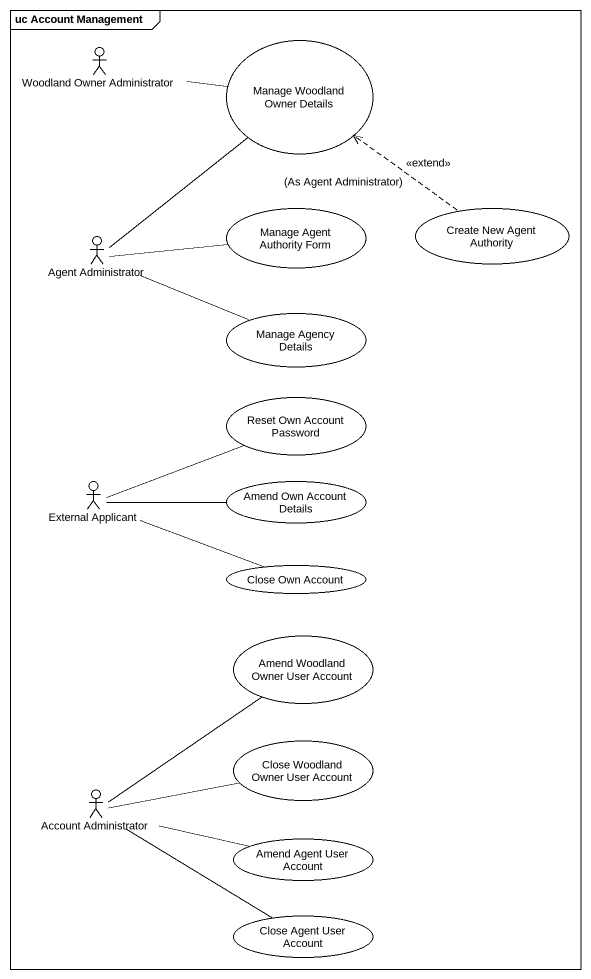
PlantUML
@startuml
mainframe uc Account Management
actor "Woodland Owner Administrator" as Woodland_Owner_Administrator
usecase "Manage Woodland Owner Details" as Manage_Woodland_Owner
usecase "Manage Agent Authority Form" as Manage_Agent_Authority_Form
usecase "Create New Agent Authority" as Create_New_Agent_Authority
actor "Agent Administrator" as Agent_Administrator
usecase "Manage Agency Details" as Manage_Agency_Details
usecase "Reset Own Account Password" as Reset_Own_Account_Password
actor "External Applicant" as External_Applicant
usecase "Amend Own Account Details" as Amend_Own_Account_Details
usecase "Close Own Account" as Close_Own_Account
usecase "Amend Woodland Owner User Account" as Amend_Woodland_Owner_User
usecase "Close Woodland Owner User Account" as Close_Woodland_Owner_User
actor "Account Administrator" as Account_Administrator
usecase "Amend Agent User Account" as Amend_Agent_User_Account
usecase "Close Agent User Account" as Close_Agent_User_Account
Woodland_Owner_Administrator -right- Manage_Woodland_Owner
Create_New_Agent_Authority .up.> Manage_Woodland_Owner : <<extend>>\n(As Agent Administrator)
Agent_Administrator -up- Manage_Woodland_Owner
Agent_Administrator -right- Manage_Agent_Authority_Form
Agent_Administrator -right- Manage_Agency_Details
External_Applicant -right- Reset_Own_Account_Password
External_Applicant -right- Amend_Own_Account_Details
External_Applicant -right- Close_Own_Account
Account_Administrator -up- Amend_Woodland_Owner_User
Account_Administrator -right- Close_Woodland_Owner_User
Account_Administrator -right- Amend_Agent_User_Account
Account_Administrator -- Close_Agent_User_Account
@enduml
